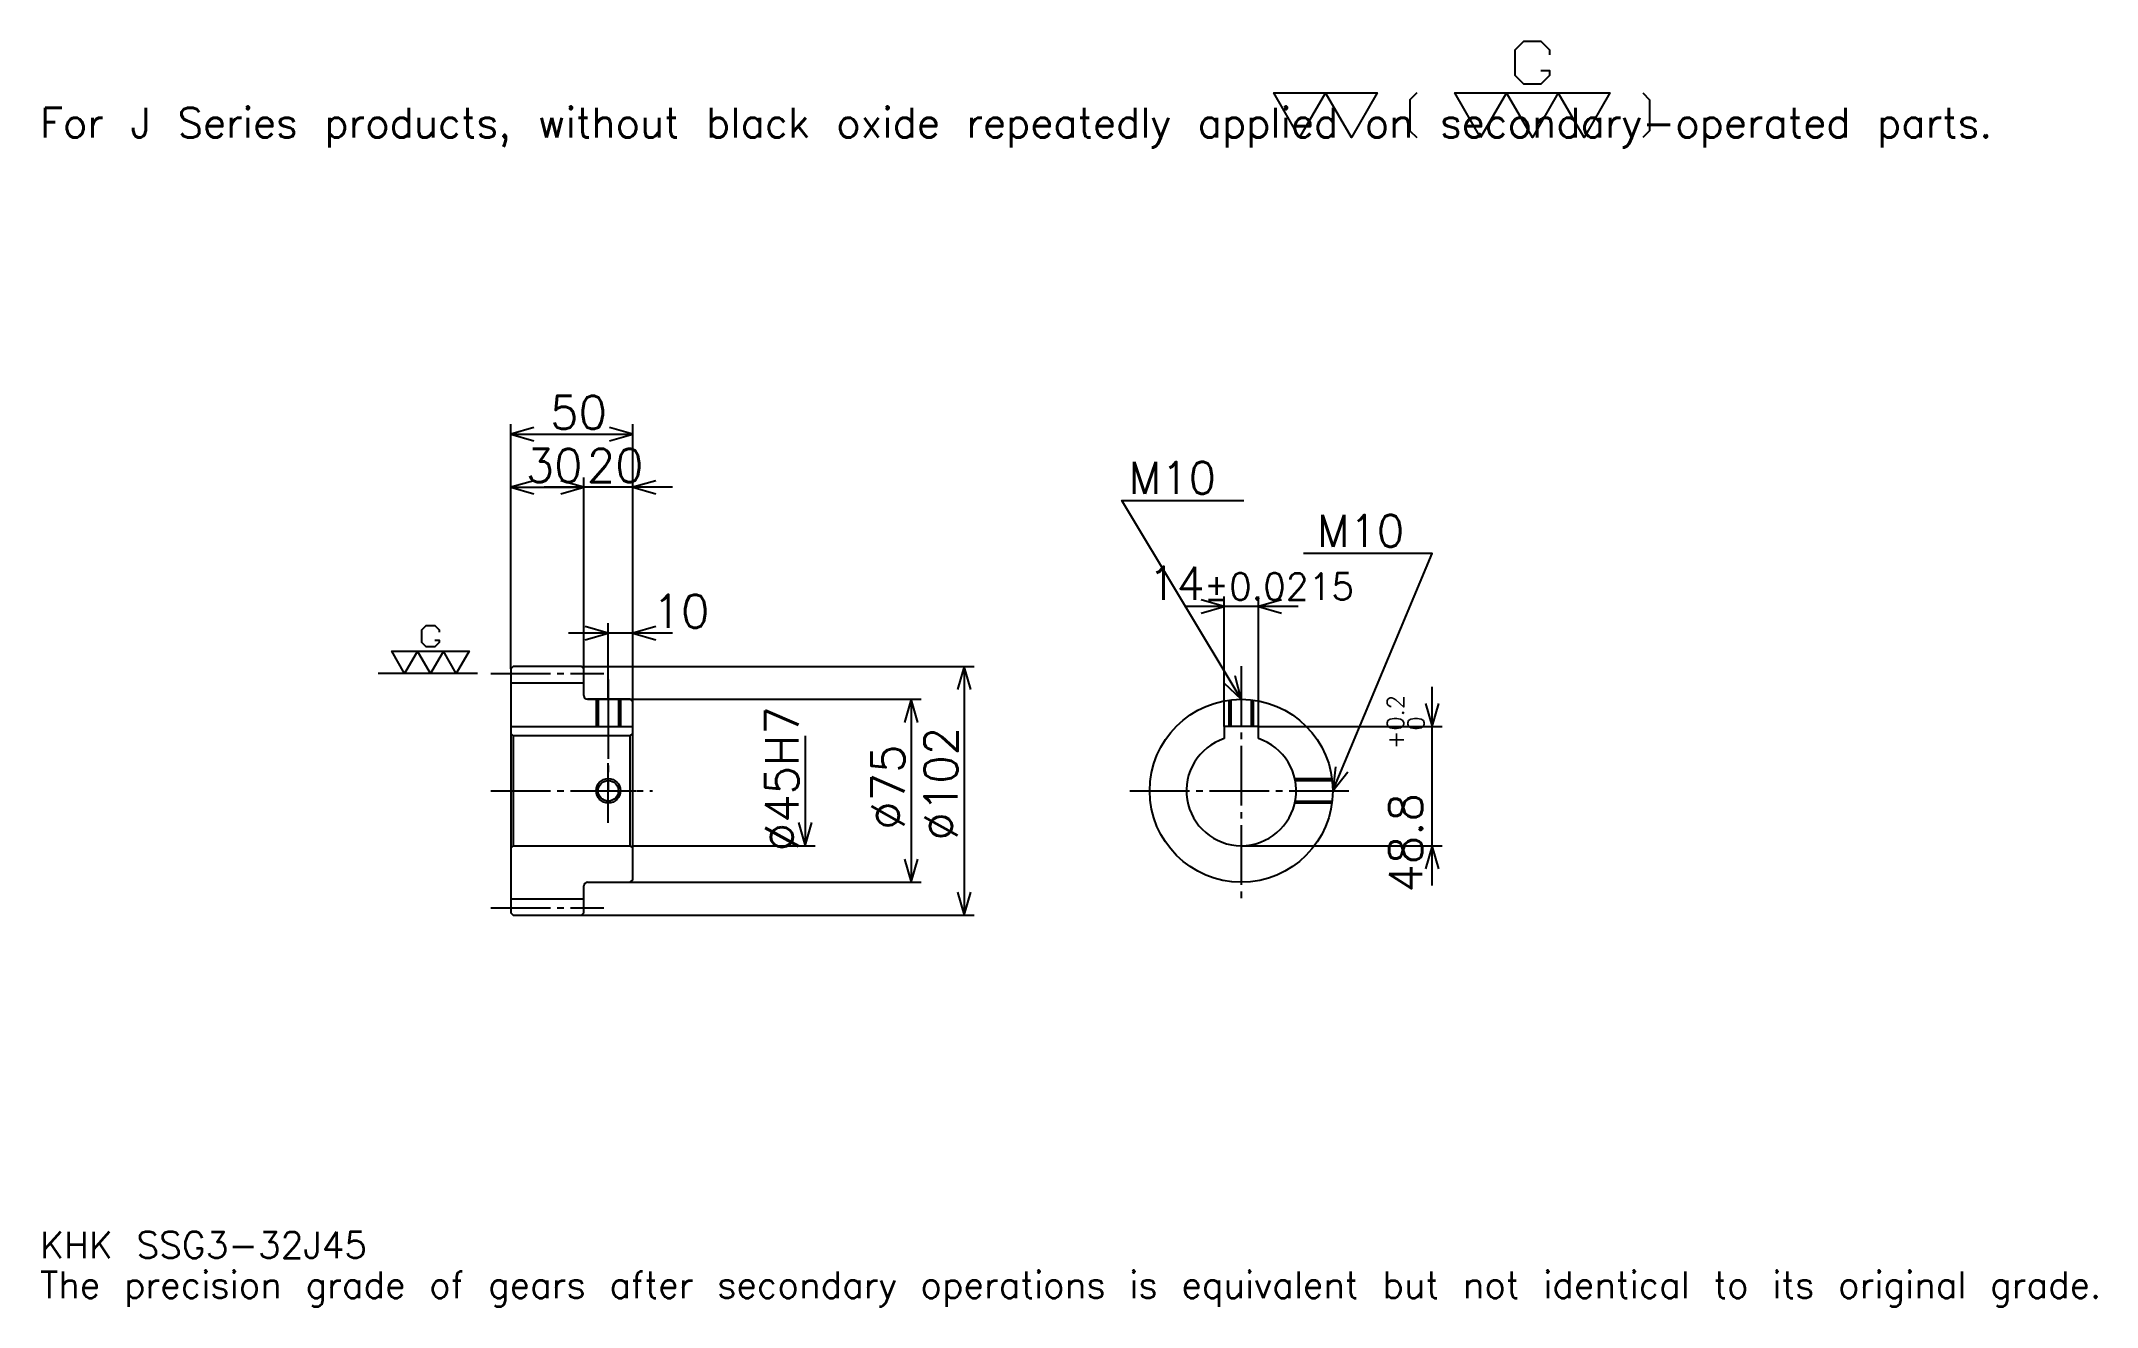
# Model space of a CAD drawing. Extents: x 28 to 870, y 10 to 529.
import ezdxf

# ---------------------------------------------------------------- set-up
doc = ezdxf.new("R2010")
doc.units = 0
doc.linetypes.add('DASHDOT', pattern=[32.608695, 24.456522, -2.717391, 2.717391, -2.717391])
doc.layers.get('0').update_dxf_attribs({"linetype": 'CONTINUOUS'})
doc.layers.add('DASHDOT', color=6, linetype='DASHDOT')
doc.styles.add('KANJI', font='TXT', dxfattribs={"bigfont": 'BIGFONT'})

msp = doc.modelspace()

# ---------------------------------------------------------------- linework, layer by layer
at = {"color": 5}
for p, q in [((220.108688, 272.467407), (220.108688, 371.652161)), ((270.108704, 272.467407), (270.108704, 371.652161)), ((220.108688, 367.576111), (270.108704, 367.576111)), ((220.108688, 345.836975), (250.108688, 345.836975)), ((286.413025, 345.836975), (233.804337, 345.836975)), ((250.108688, 272.467407), (250.108688, 349.913025)), ((542.869568, 297.010864), (496.260864, 297.010864)), ((512.565186, 247.767395), (512.565186, 301.086945)), ((526.565186, 247.767395), (526.565186, 301.086945)), ((260.108704, 272.467407), (260.108704, 290.130432)), ((286.413025, 286.054352), (243.804337, 286.054352)), ((220.108688, 271.467407), (220.108688, 272.467407)), ((249.108688, 272.467407), (270.108704, 272.467407)), ((250.108688, 271.467407), (250.108688, 272.467407)), ((260.108704, 258.967407), (260.108704, 272.467407)), ((260.108704, 258.967407), (260.108704, 272.467407)), ((270.108704, 272.467407), (410.054321, 272.467407)), ((270.108704, 257.967407), (270.108704, 272.467407)), ((405.978271, 272.467407), (405.978271, 170.467392)), ((597.82605, 182.66304), (597.82605, 264.071747)), ((251.608688, 258.967407), (270.108704, 258.967407)), ((270.108704, 258.967407), (388.315186, 258.967407)), ((384.239136, 258.967407), (384.239136, 183.967392)), ((526.565186, 247.767395), (601.902161, 247.767395)), ((340.760864, 243.967392), (340.760864, 198.967392)), ((270.108704, 198.967392), (344.836945, 198.967392)), ((519.565186, 198.967392), (601.902161, 198.967392)), ((251.608688, 183.967392), (270.108704, 183.967392)), ((270.108704, 183.967392), (388.315186, 183.967392)), ((249.108688, 170.467392), (270.108704, 170.467392)), ((270.108704, 170.467392), (410.054321, 170.467392))]:
    msp.add_line(p, q, dxfattribs=at)
at = {"color": 7}
msp.add_line((206.521729, 269.467407), (165.760864, 269.467407), dxfattribs=at)
at = {"color": 4}
for p, q in [((220.108688, 265.717407), (250.108688, 265.717407)), ((220.108688, 247.767395), (270.108704, 247.767395)), ((269.108704, 243.967392), (270.108704, 244.967392)), ((221.108688, 243.967392), (221.108688, 198.967392)), ((269.108704, 198.967392), (270.108704, 197.967392)), ((220.108688, 177.217392), (250.108688, 177.217392))]:
    msp.add_line(p, q, dxfattribs=at)
at = {"color": 7}
for points in [[(642.391296, 516.684753), (645.92395, 516.684753), (645.92395, 514.565186), (642.391296, 511.032593), (635.326111, 511.032593), (631.793518, 514.565186), (631.793518, 525.163025), (635.326111, 528.695679), (642.391296, 528.695679), (645.92395, 525.163025), (645.92395, 523.043457)], [(543.478271, 489.130432), (532.880432, 507.5), (575.271729, 507.5), (564.67395, 489.130432), (554.076111, 507.5), (543.478271, 489.130432)], [(591.521729, 507.5), (588.695679, 504.67392), (588.695679, 491.956512), (591.521729, 489.130432)], [(617.663086, 489.130432), (607.065247, 507.5), (670.652161, 507.5), (660.054382, 489.130432), (649.456543, 507.5), (638.858704, 489.130432), (628.260864, 507.5), (617.663086, 489.130432)], [(684.076111, 507.5), (686.902222, 504.67392), (686.902222, 491.956512), (684.076111, 489.130432)], [(188.994568, 283.244568), (190.760864, 283.244568), (190.760864, 282.184784), (188.994568, 280.418488), (185.461945, 280.418488), (183.695648, 282.184784), (183.695648, 287.483704), (185.461945, 289.25), (188.994568, 289.25), (190.760864, 287.483704), (190.760864, 286.42392)], [(176.630432, 269.467407), (171.331512, 278.652161), (203.125, 278.652161), (197.82608, 269.467407), (192.527161, 278.652161), (187.228256, 269.467407), (181.929337, 278.652161), (176.630432, 269.467407)]]:
    msp.add_lwpolyline(points, dxfattribs=at)
at = {"color": 5}
for points in [[(229.619553, 370.293488), (220.108688, 367.576111), (229.619553, 364.858704)], [(260.597809, 364.858704), (270.108704, 367.576111), (260.597809, 370.293488)], [(229.619553, 348.554352), (220.108688, 345.836975), (229.619553, 343.119568)], [(240.597824, 343.119568), (250.108688, 345.836975), (240.597824, 348.554352)], [(240.597824, 343.119568), (250.108688, 345.836975), (240.597824, 348.554352)], [(279.619568, 348.554352), (270.108704, 345.836975), (279.619568, 343.119568)], [(519.565186, 258.967407), (470.652161, 340.489136), (520.652161, 340.489136)], [(557.065186, 221.467392), (597.82605, 318.75), (545.108704, 318.75)], [(503.054321, 294.293457), (512.565186, 297.010864), (503.054321, 299.728271)], [(536.07605, 299.728271), (526.565186, 297.010864), (536.07605, 294.293457)], [(250.597824, 283.336975), (260.108704, 286.054352), (250.597824, 288.771729)], [(279.619568, 288.771729), (270.108704, 286.054352), (279.619568, 283.336975)], [(408.695648, 262.956512), (405.978271, 272.467407), (403.260864, 262.956512)], [(512.341736, 265.724792), (519.565186, 258.967407), (517.002014, 268.520996)], [(386.956512, 249.456528), (384.239136, 258.967407), (381.521729, 249.456528)], [(595.108704, 257.278259), (597.82605, 247.767395), (600.543457, 257.278259)], [(558.234314, 231.289505), (557.065186, 221.467392), (563.246887, 229.18927)], [(338.043457, 208.478256), (340.760864, 198.967392), (343.478271, 208.478256)], [(600.543457, 189.456512), (597.82605, 198.967392), (595.108704, 189.456512)], [(381.521729, 193.478256), (384.239136, 183.967392), (386.956512, 193.478256)], [(403.260864, 179.978271), (405.978271, 170.467392), (408.695648, 179.978271)]]:
    msp.add_lwpolyline(points, dxfattribs=at)
at = {"color": 4}
for points in [[(250.108688, 260.467407), (250.108688, 271.467407), (249.108688, 272.467407), (221.108688, 272.467407), (220.108688, 271.467407), (220.108688, 197.967392)], [(251.608688, 183.967392), (269.108704, 183.967392), (270.108704, 184.967392), (270.108704, 257.967407), (269.108704, 258.967407), (251.608688, 258.967407)], [(255.108688, 258.967407), (255.108688, 247.767395)], [(255.918686, 258.967407), (255.918686, 247.767395)], [(264.298676, 258.967407), (264.298676, 247.767395)], [(265.108704, 258.967407), (265.108704, 247.767395)], [(514.565186, 247.767395), (514.565186, 258.632568)], [(515.375183, 247.767395), (515.375183, 258.732574)], [(523.755188, 247.767395), (523.755188, 258.732574)], [(524.565186, 247.767395), (524.565186, 258.632568)], [(220.108688, 197.967392), (221.108688, 198.967392), (269.108704, 198.967392), (269.108704, 243.967392), (221.108688, 243.967392), (220.108688, 244.967392)], [(526.565186, 242.8508), (526.565186, 247.767395), (512.565186, 247.767395), (512.565186, 242.8508)], [(541.502625, 226.467392), (556.730347, 226.467392)], [(541.671631, 225.657394), (556.830383, 225.657394)], [(541.502625, 216.467392), (556.730347, 216.467392)], [(541.671631, 217.27739), (556.830383, 217.27739)], [(220.108688, 197.967392), (220.108688, 171.467392), (221.108688, 170.467392), (249.108688, 170.467392), (250.108688, 171.467392), (250.108688, 182.467392)]]:
    msp.add_lwpolyline(points, dxfattribs=at)
for centre, radius in [((519.565186, 221.467392), 37.5), ((260.108704, 221.467392), 4.19)]:
    msp.add_circle(centre, radius, dxfattribs=at)
at = {"color": 7}
msp.add_circle((260.108704, 221.467392), 5, dxfattribs=at)
at = {"color": 4}
for centre, radius, start, end in [((251.608688, 260.467407), 1.5, 180, 270), ((519.565186, 221.467392), 22.5, 108.12620381, 71.87379619), ((251.608688, 182.467392), 1.5, 90, 180)]:
    msp.add_arc(centre, radius, start, end, dxfattribs=at)
at = {"layer": 'DASHDOT', "color": 7}
for p, q in [((519.565186, 272.554352), (519.565186, 175.815216)), ((211.956512, 269.467407), (258.260864, 269.467407)), ((260.108704, 258.967407), (260.108704, 221.467392)), ((211.956512, 221.467392), (278.260864, 221.467392)), ((473.913025, 221.467392), (565.217407, 221.467392)), ((211.956512, 173.467392), (258.260864, 173.467392))]:
    msp.add_line(p, q, dxfattribs=at)
for points in [[(260.108704, 267.119568), (260.108704, 239.615219)], [(260.108704, 208.315216), (260.108704, 234.619568)], [(246.956512, 221.467392), (273.260864, 221.467392)]]:
    msp.add_lwpolyline(points, dxfattribs=at)

# ---------------------------------------------------------------- texts
at = {"color": 7, "style": 'KANJI'}
for s, height, p in [('For J Series products, without black oxide repeatedly applied on secondary-operated parts.', 12.228261, (27.173914, 489.130432)), ('50', 13.586957, (236.277161, 369.75)), ('30', 13.586957, (226.277161, 348.010864)), ('20', 13.586957, (251.277161, 348.010864)), ('M10', 13.043479, (473.369568, 343.206512)), ('M10', 13.043479, (550.543457, 321.467407)), ('14', 13.586957, (481.328796, 299.728271)), ('%%p0.0215', 10.869565, (504.289124, 299.728271)), ('10', 13.586957, (278.260864, 288.228271)), ('KHK SSG3-32J45', 10.869565, (27.173914, 29.891304)), ('The precision grade of gears after secondary operations is equivalent but not identical to its original grade.', 10.869565, (27.173914, 13.586957))]:
    msp.add_text(s, height=height, dxfattribs=at).set_placement(p)
for s, height, p in [('%%c45H7', 13.586957, (338.043457, 196.671204)), ('0.2', 6.793478, (586.141296, 246.164536)), ('%%c102', 13.586957, (403.260864, 201.08696)), ('+', 6.793478, (586.141296, 238.555832)), ('0', 6.793478, (594.565186, 246.164536)), ('%%c75', 13.586957, (381.521729, 205.502716)), ('48.8', 13.586957, (593.75, 179.746109))]:
    msp.add_text(s, height=height, rotation=90, dxfattribs=at).set_placement(p)

doc.saveas('drawing.dxf')
